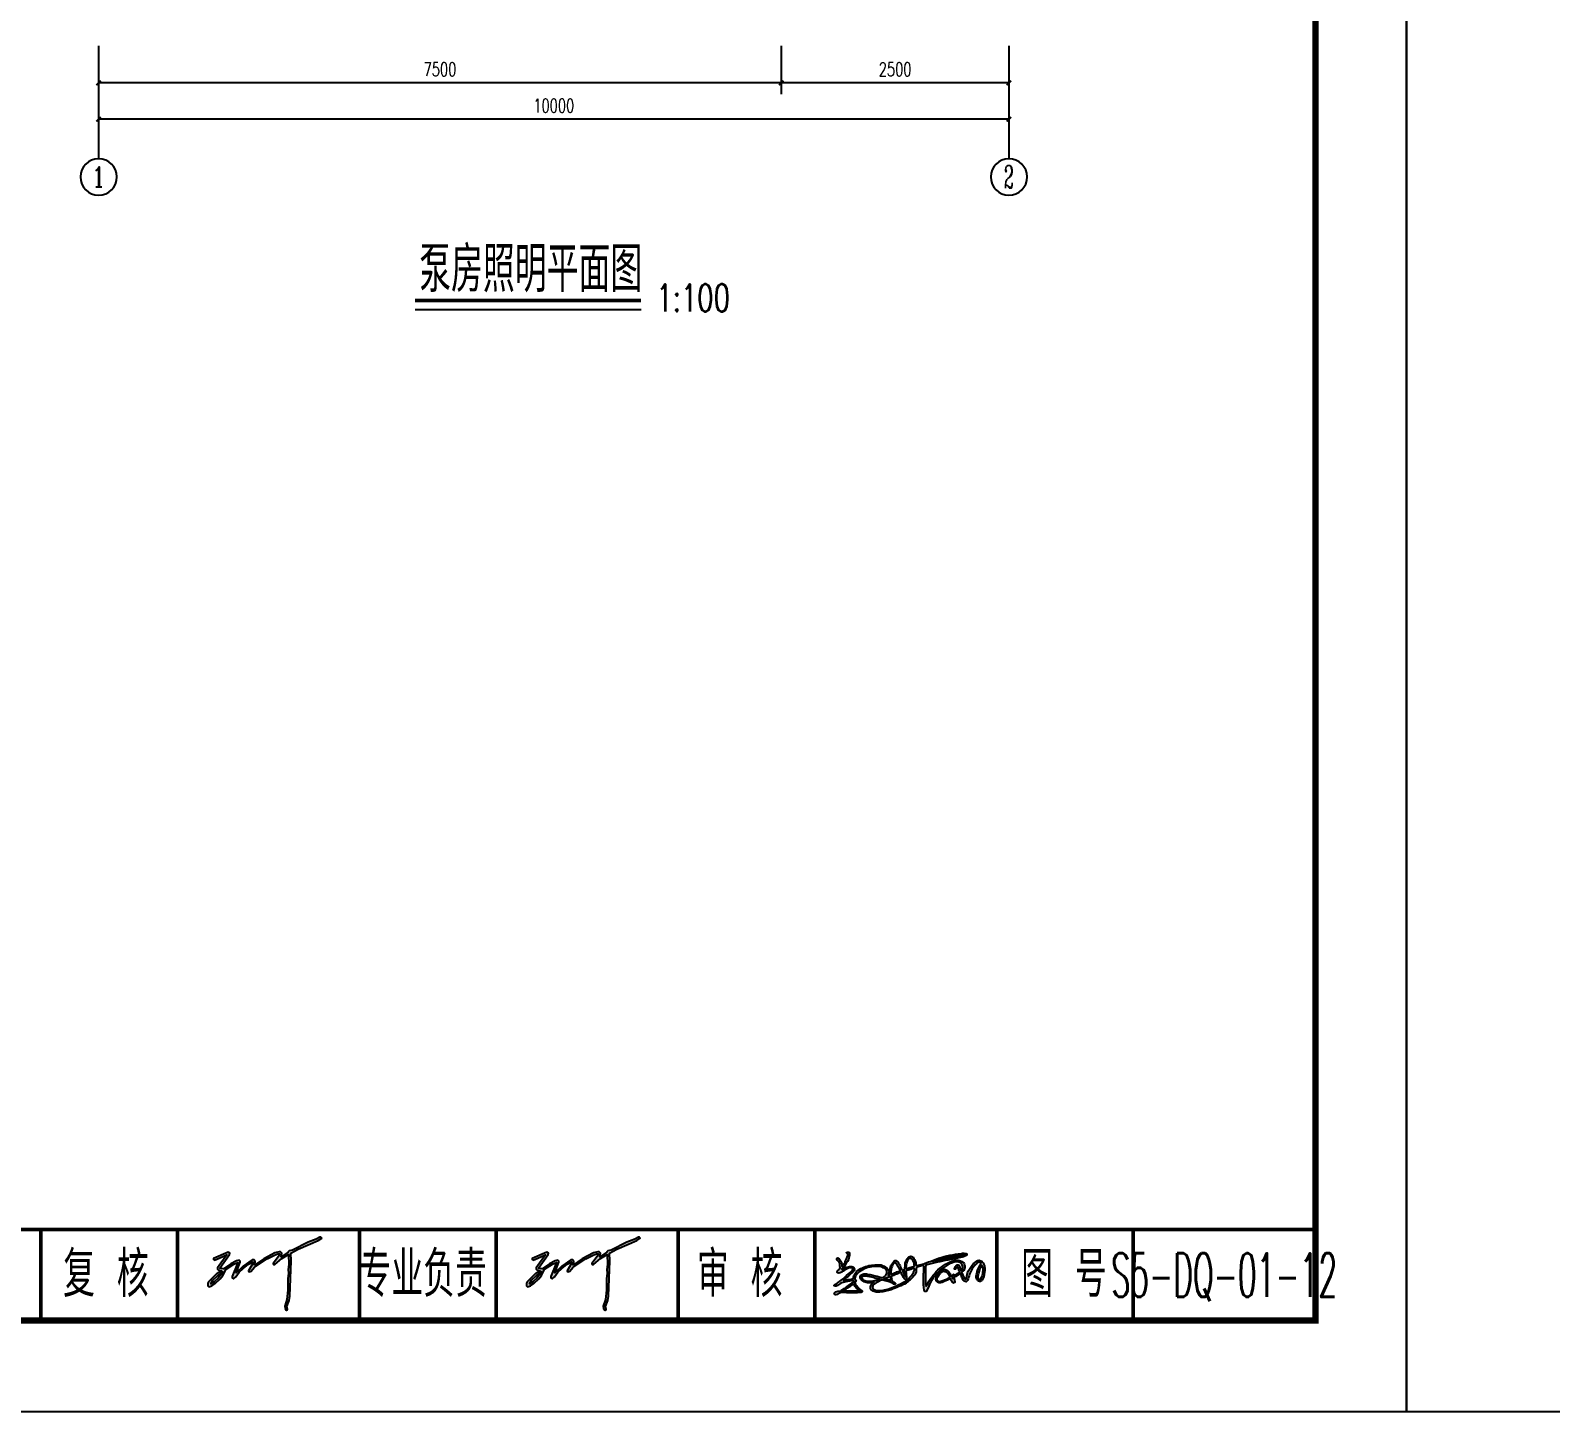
# Model space of a CAD drawing. Header units: millimetres. Extents: x 210068 to 672068, y -299976 to -107099.
# Drawn here: x 446953 to 463653, y -294192 to -279021 of the extents above; entities that cross this region are included whole.
import ezdxf
from ezdxf.enums import TextEntityAlignment as Align

# ---------------------------------------------------------------- set-up
doc = ezdxf.new("R2010")
doc.units = ezdxf.units.MM
doc.header["$LTSCALE"] = 1000
doc.header["$MEASUREMENT"] = 0
for name, color, linetype in [('1', 1, 'Continuous'), ('AXIS', 6, 'Continuous'), ('AXIS_TEXT', 7, 'Continuous'), ('图框', 7, 'Continuous'), ('文字', 7, 'Continuous')]:
    doc.layers.add(name, color=color, linetype=linetype)
doc.styles.add('_TCH_AXIS', font='COMPLEX', dxfattribs={"bigfont": 'GBCBIG'})
doc.styles.add('COMPLEX', font='COMPLEX')
doc.styles.add('DIM_FONT', font='SIMPLEX', dxfattribs={"width": 0.7, "bigfont": 'GBCBIG'})
doc.styles.get("Standard").update_dxf_attribs({"font": 'simplex1.shx', "width": 0.7, "bigfont": 'HZTXT.shx'})
doc.styles.add('四航院', font='simplex1.shx', dxfattribs={"width": 0.7, "height": 3.5, "bigfont": 'HZTXT.shx'})
doc.dimstyles.new('DIMN50', dxfattribs={"dimscale": 0.5, "dimtxt": 300, "dimasz": 100, "dimexe": 250, "dimexo": 300, "dimgap": 150, "dimtad": 1, "dimdec": 0, "dimzin": 0, "dimdsep": 46, "dimtxsty": 'DIM_FONT', "dimblk": 'ARCHTICK', "dimcen": 0.09, "dimclrt": 7, "dimazin": 2, "dimtfac": 1, "dimtdec": 0, "dimtix": 1, "dimtmove": 2, "dimatfit": 3, "dimldrblk": 'ARCHTICK', "dimfxl": 0, "dimtolj": 1, "dimtzin": 0, "dimarcsym": 0})

# ---------------------------------------------------------------- blocks, each defined once
blk = doc.blocks.new('series')
at = {"width": 0.75}
for tag, height, p in [('页码', 4, (-35, -19)), ('图名', 5, (-220, -282)), ('图号', 5, (-20, -282))]:
    blk.add_attdef(tag, text='', height=height, dxfattribs=at).set_placement(p, align=Align.MIDDLE_CENTER)
blk = doc.blocks.new('_AXISO')
blk.add_circle((0, 0), 0.5)
at = {"layer": 'AXIS_TEXT', "style": 'COMPLEX', "width": 1.041667}
blk.add_attdef('A', text='', height=0.56, dxfattribs=at).set_placement((-0.25, -0.28), (0.25, -0.28), align=Align.FIT)
blk = doc.blocks.new('_ArchTick')
at = {"color": 0, "linetype": 'ByBlock', "const_width": 0.4}
blk.add_lwpolyline([(-0.5, -0.5), (0.5, 0.5)], dxfattribs=at)
blk = doc.blocks.new('*D111')
at = {"layer": 'AXIS', "color": 0, "lineweight": -2}
for p, q in [((447702, -279341), (447702, -280122)), ((457702, -279341), (457702, -280122)), ((457702, -279997), (447702, -279997))]:
    blk.add_line(p, q, dxfattribs=at)
at = {"layer": 'Defpoints', "color": 0}
for p in [(447702, -279191), (457702, -279191), (447702, -279997)]:
    blk.add_point(p, dxfattribs=at)
at = {"layer": 'AXIS', "color": 0, "lineweight": -2, "xscale": 50, "yscale": 50, "zscale": 50, "rotation": 180}
blk.add_blockref('_ArchTick', (447702, -279997), dxfattribs=at)
at = {"layer": 'AXIS', "color": 0, "lineweight": -2, "xscale": 50, "yscale": 50, "zscale": 50}
blk.add_blockref('_ArchTick', (457702, -279997), dxfattribs=at)
at = {"layer": 'AXIS', "color": 7, "insert": (452702, -279847), "char_height": 150, "attachment_point": 5, "style": 'DIM_FONT'}
blk.add_mtext('\\A1;10000', dxfattribs=at)
blk = doc.blocks.new('*D112')
at = {"layer": 'AXIS', "color": 0, "lineweight": -2}
for p, q in [((455202, -279191), (455202, -279722)), ((457702, -279191), (457702, -279722)), ((457702, -279597), (455202, -279597))]:
    blk.add_line(p, q, dxfattribs=at)
at = {"layer": 'Defpoints', "color": 0}
for p in [(455202, -279041), (457702, -279041), (455202, -279597)]:
    blk.add_point(p, dxfattribs=at)
at = {"layer": 'AXIS', "color": 0, "lineweight": -2, "xscale": 50, "yscale": 50, "zscale": 50, "rotation": 180}
blk.add_blockref('_ArchTick', (455202, -279597), dxfattribs=at)
at = {"layer": 'AXIS', "color": 0, "lineweight": -2, "xscale": 50, "yscale": 50, "zscale": 50}
blk.add_blockref('_ArchTick', (457702, -279597), dxfattribs=at)
at = {"layer": 'AXIS', "color": 7, "insert": (456452, -279447), "char_height": 150, "attachment_point": 5, "style": 'DIM_FONT'}
blk.add_mtext('\\A1;2500', dxfattribs=at)
blk = doc.blocks.new('*D113')
at = {"layer": 'AXIS', "color": 0, "lineweight": -2}
for p, q in [((447702, -279191), (447702, -279722)), ((455202, -279191), (455202, -279722)), ((455202, -279597), (447702, -279597))]:
    blk.add_line(p, q, dxfattribs=at)
at = {"layer": 'Defpoints', "color": 0}
for p in [(447702, -279041), (455202, -279041), (447702, -279597)]:
    blk.add_point(p, dxfattribs=at)
at = {"layer": 'AXIS', "color": 0, "lineweight": -2, "xscale": 50, "yscale": 50, "zscale": 50, "rotation": 180}
blk.add_blockref('_ArchTick', (447702, -279597), dxfattribs=at)
at = {"layer": 'AXIS', "color": 0, "lineweight": -2, "xscale": 50, "yscale": 50, "zscale": 50}
blk.add_blockref('_ArchTick', (455202, -279597), dxfattribs=at)
at = {"layer": 'AXIS', "color": 7, "insert": (451452, -279447), "char_height": 150, "attachment_point": 5, "style": 'DIM_FONT'}
blk.add_mtext('\\A1;7500', dxfattribs=at)

msp = doc.modelspace()

# ---------------------------------------------------------------- hatches: boundary and pattern name
at = {"linetype": 'Continuous'}
h = msp.add_hatch(color=256, dxfattribs=at)
h.paths.add_polyline_path([(449055, -292658.5), (449062.2, -292654.9), (449055, -292676.5), (449015.4, -292726.9), (448972.2, -292766.5), (448936.2, -292788.1), (448957.8, -292748.5)], flags=17)
h.paths.add_polyline_path([(450145.8, -292280.5), (450142.2, -292276.9), (450131.4, -292276.9), (450091.8, -292298.5), (450005.4, -292330.9), (449832.6, -292417.3), (449796.6, -292424.5), (449785.8, -292435.3), (449785.8, -292442.5), (449706.6, -292492.9), (449713.8, -292453.3), (449699.4, -292438.9), (449685, -292435.3), (449638.2, -292449.7), (449515.8, -292514.5), (449418.6, -292579.3), (449411.4, -292579.3), (449422.2, -292550.5), (449418.6, -292532.5), (449411.4, -292525.3), (449389.8, -292525.3), (449289, -292593.7), (449213.4, -292669.3), (449256.6, -292550.5), (449256.6, -292539.7), (449245.8, -292528.9), (449217, -292536.1), (449155.8, -292568.5), (449073, -292622.5), (449033.4, -292615.3), (449141.4, -292467.7), (449145, -292453.3), (449127, -292442.5), (448965, -292510.9), (448965, -292521.7), (448975.8, -292528.9), (449112.6, -292471.3), (449008.2, -292611.7), (449008.2, -292626.1), (449015.4, -292633.3), (449047.8, -292640.5), (449001, -292676.5), (448911, -292766.5), (448903.8, -292780.9), (448903.8, -292809.7), (448914.6, -292820.5), (448947, -292809.7), (448983, -292784.5), (449037, -292734.1), (449065.8, -292698.1), (449101.8, -292626.1), (449188.2, -292572.1), (449231.4, -292554.1), (449170.2, -292708.9), (449170.2, -292723.3), (449184.6, -292734.1), (449209.8, -292712.5), (449245.8, -292662.1), (449289, -292618.9), (449350.2, -292572.1), (449397, -292546.9), (449386.2, -292582.9), (449350.2, -292644.1), (449357.4, -292658.5), (449379, -292647.7), (449411.4, -292608.1), (449555.4, -292514.5), (449634.6, -292474.9), (449670.6, -292460.5), (449688.6, -292460.5), (449688.6, -292474.9), (449620.2, -292564.9), (449623.8, -292575.7), (449638.2, -292575.7), (449713.8, -292510.9), (449789.4, -292467.7), (449793, -292575.7), (449785.8, -292629.7), (449789.4, -292672.9), (449782.2, -292734.1), (449782.2, -292856.5), (449771.4, -292960.9), (449746.2, -293032.9), (449749.8, -293058.1), (449764.2, -293076.1), (449771.4, -293076.1), (449778.6, -293065.3), (449771.4, -293036.5), (449796.6, -292971.7), (449803.8, -292924.9), (449818.2, -292536.1), (449814.6, -292453.3), (449893.8, -292406.5), (450113.4, -292312.9), (450153, -292287.7)])
h = msp.add_hatch(color=256, dxfattribs=at)
h.paths.add_polyline_path([(452555, -292658.5), (452562.2, -292654.9), (452555, -292676.5), (452515.4, -292726.9), (452472.2, -292766.5), (452436.2, -292788.1), (452457.8, -292748.5)], flags=17)
h.paths.add_polyline_path([(453645.8, -292280.5), (453642.2, -292276.9), (453631.4, -292276.9), (453591.8, -292298.5), (453505.4, -292330.9), (453332.6, -292417.3), (453296.6, -292424.5), (453285.8, -292435.3), (453285.8, -292442.5), (453206.6, -292492.9), (453213.8, -292453.3), (453199.4, -292438.9), (453185, -292435.3), (453138.2, -292449.7), (453015.8, -292514.5), (452918.6, -292579.3), (452911.4, -292579.3), (452922.2, -292550.5), (452918.6, -292532.5), (452911.4, -292525.3), (452889.8, -292525.3), (452789, -292593.7), (452713.4, -292669.3), (452756.6, -292550.5), (452756.6, -292539.7), (452745.8, -292528.9), (452717, -292536.1), (452655.8, -292568.5), (452573, -292622.5), (452533.4, -292615.3), (452641.4, -292467.7), (452645, -292453.3), (452627, -292442.5), (452465, -292510.9), (452465, -292521.7), (452475.8, -292528.9), (452612.6, -292471.3), (452508.2, -292611.7), (452508.2, -292626.1), (452515.4, -292633.3), (452547.8, -292640.5), (452501, -292676.5), (452411, -292766.5), (452403.8, -292780.9), (452403.8, -292809.7), (452414.6, -292820.5), (452447, -292809.7), (452483, -292784.5), (452537, -292734.1), (452565.8, -292698.1), (452601.8, -292626.1), (452688.2, -292572.1), (452731.4, -292554.1), (452670.2, -292708.9), (452670.2, -292723.3), (452684.6, -292734.1), (452709.8, -292712.5), (452745.8, -292662.1), (452789, -292618.9), (452850.2, -292572.1), (452897, -292546.9), (452886.2, -292582.9), (452850.2, -292644.1), (452857.4, -292658.5), (452879, -292647.7), (452911.4, -292608.1), (453055.4, -292514.5), (453134.6, -292474.9), (453170.6, -292460.5), (453188.6, -292460.5), (453188.6, -292474.9), (453120.2, -292564.9), (453123.8, -292575.7), (453138.2, -292575.7), (453213.8, -292510.9), (453289.4, -292467.7), (453293, -292575.7), (453285.8, -292629.7), (453289.4, -292672.9), (453282.2, -292734.1), (453282.2, -292856.5), (453271.4, -292960.9), (453246.2, -293032.9), (453249.8, -293058.1), (453264.2, -293076.1), (453271.4, -293076.1), (453278.6, -293065.3), (453271.4, -293036.5), (453296.6, -292971.7), (453303.8, -292924.9), (453318.2, -292536.1), (453314.6, -292453.3), (453393.8, -292406.5), (453613.4, -292312.9), (453653, -292287.7)])
h = msp.add_hatch(color=256)
h.paths.add_polyline_path([(455931.4, -292457.8, 0.4327362), (455923.3, -292451, -0.414825), (455917.2, -292446.2, -0.2174435), (455939.8, -292439.1, -0.3028238), (455952.6, -292458.1, -0.0646195), (455938.8, -292524.4, 0.0020696), (455892.8, -292601.3, -0.0118612), (455863.8, -292627.4, 0.7994399), (455876.4, -292630.3, -0.0277972), (455939.3, -292600.3, -0.1025058), (455987.2, -292601.1, -0.2791053), (455997.7, -292611.2, -0.3766822), (455994.9, -292652.2, -0.0137946), (455903.5, -292734.3, 0.0411371), (455884.8, -292749.4, 0.3266972), (455899.9, -292750.9, -0.0497927), (455968.5, -292737.2, 0.1381295), (455991.1, -292730, 0.0043732), (455996.8, -292698.1, -0.0037903), (456028, -292654.7, -0.0731098), (456091.9, -292612.5, -0.0392957), (456163.9, -292588.1, -0.0576859), (456298.5, -292581.6, -0.0451618), (456362.2, -292613.1, -0.096541), (456385.9, -292654.3, -0.063701), (456373.9, -292690.6, 0.7152111), (456379.2, -292693.8, 0.0348217), (456393.7, -292686, -0.0050491), (456393.3, -292645.9, -0.0699507), (456406, -292587.4, -0.0946028), (456451.8, -292533, -0.4266704), (456466, -292534.8, -0.1664051), (456490.4, -292562.8, -0.0455592), (456518.9, -292619.7, 0.3457404), (456534.6, -292637.1, 0.3271849), (456558.7, -292626.4, -0.006336), (456564.2, -292559.7, -0.0704587), (456593.8, -292498.8, -0.2771538), (456634.7, -292487.8, -0.2582571), (456659.4, -292511.6, -0.0598532), (456680.3, -292559.4, 0.0331616), (456683.2, -292588.3), (456723, -292578.4, 0.0061849), (456781.2, -292563.1, -0.0154702), (456928.5, -292508.3, -0.0237323), (457052.8, -292474.5, -0.0275198), (457179.7, -292455.1, -0.0939047), (457233.7, -292455.7, -0.6394761), (457234.5, -292479.2, -0.0844158), (457170.3, -292499.9, -0.0132345), (457031.7, -292527.4, 0.00764), (456800.5, -292579.1, 0.4170973), (456787.5, -292596.9, -0.0068591), (456784.8, -292760.8, 0.052186), (456786.3, -292805.7, 0.9171388), (456798.3, -292807.1, -0.0654685), (456854.8, -292716.8, -0.040623), (456923, -292633, -0.0295505), (457006.8, -292573.5, -0.0510813), (457097.4, -292531.9, -0.0592818), (457159.4, -292530.6, -0.0981614), (457205.2, -292557.1, -0.1186853), (457217.9, -292608.9, -0.1726922), (457198, -292649.3, 0.0946632), (457182.9, -292658.9, 0.0521788), (457212.9, -292728.2, 0.3405225), (457226.7, -292738, 0.25885), (457235.6, -292723.5, -0.0721136), (457254.2, -292649, -0.0415148), (457313.7, -292564.7, -0.0470668), (457350.5, -292537.2, -0.1827595), (457383.1, -292530.6, -0.2343197), (457420, -292559.1, -0.0735697), (457433.5, -292592, -0.0388471), (457436.8, -292617.1, -0.074643), (457426.2, -292710.6, -0.0217995), (457413.7, -292741.5, -0.1539104), (457388.4, -292761.2, -0.223788), (457370, -292758.2, -0.1622081), (457346, -292726.9, -0.1397454), (457348, -292673.4, -0.0385409), (457379.4, -292593, 0.0143412), (457391.9, -292569.1, 0.309375), (457388.1, -292556.4, 0.2722505), (457371.7, -292551.2, 0.128075), (457345.2, -292568.2, 0.0555112), (457309.1, -292608.8, 0.0577165), (457275.9, -292667, 0.0259253), (457254.8, -292734.6, -0.168675), (457233.3, -292764.8, -0.1362568), (457210.1, -292758.4, -0.1167027), (457180.9, -292708.3, -0.032028), (457171.6, -292681.3, 0.5041088), (457163.2, -292680.4, -0.0231096), (457131.8, -292698.9, -0.0152378), (457105.7, -292713.2, 0.3334555), (457101.3, -292726.4, 0.044295), (457106.7, -292764.8, -0.2384524), (457102.4, -292779.3, -0.2012734), (457089.6, -292778.5, -0.0718023), (457077.2, -292767.4, -0.1000271), (457065.3, -292742.2, 0.2425395), (457060.1, -292734.9, 0.2253254), (457048.4, -292738.3, -0.0305318), (456970.2, -292772.2, -0.0623434), (456931.6, -292778.2, -0.0254803), (456916, -292770.3, -0.1584213), (456900.9, -292742.2, -0.0347172), (456900.3, -292735.2, -0.0931023), (456912, -292698.9, -0.0511314), (456946.2, -292652.1, -0.0518468), (456978.2, -292630, -0.0699281), (457005.5, -292629.7, -0.0862153), (457032.2, -292647, 0.0042666), (457050, -292667.7, -0.0082458), (457072.9, -292707.1, 0.4672977), (457085.5, -292706.7, 0.2152786), (457089, -292688.9, -0.1146676), (457091.9, -292682.5, -0.2545008), (457097.8, -292688.2, 0.157949), (457102.8, -292695.2, 0.0496999), (457132.9, -292676.5, 0.0431146), (457161.5, -292655.9, 0.1935942), (457153.7, -292641.3, -0.0042784), (457140, -292607.1, 0.3613943), (457129.5, -292609.2, 0.0482181), (457114.6, -292628.1, -0.1901289), (457105.6, -292626, -0.2330104), (457108.1, -292611.7, -0.1097301), (457128, -292584.1, -0.4251917), (457152.1, -292584, -0.0321403), (457165.6, -292616.4, 0.0623462), (457176.2, -292638.1, 0.1551652), (457187.1, -292633.2, 0.1479596), (457194.6, -292601, 0.1345155), (457177.9, -292563.1, 0.1393905), (457122.6, -292546.3, 0.0360024), (457040.6, -292573.9, 0.0208982), (456954.5, -292630.7, 0.0282837), (456870.6, -292724.2), (456839, -292770.5), (456810.5, -292841.6), (456794.1, -292871.1), (456778.9, -292871.1), (456769.7, -292859.6), (456765.8, -292829.7, -0.0460679), (456764.8, -292694.1, -0.0082422), (456767.5, -292627.4, 0.0338811), (456768, -292597.7, 0.5113301), (456756.3, -292587.2, -0.0582598), (456703.8, -292602.4, 0.1369115), (456687.5, -292611.3, 0.1861389), (456682.5, -292640.9, -0.2193356), (456658.3, -292701.5, -0.0562723), (456574.2, -292780.5, -0.0279825), (456409, -292852.7, -0.0286218), (456285.9, -292880.7, -0.0620296), (456231.2, -292877.7, -0.1104476), (456190.2, -292855.8, -0.1967704), (456182.3, -292818.8, -0.1131678), (456200.7, -292784.9, -0.0371835), (456218.7, -292773.2, 0.6466787), (456214.9, -292770.7, -0.1576124), (456187.9, -292778.2, -0.0170253), (456133.2, -292775.5, -0.1193186), (456089.8, -292753.6, -0.1690436), (456067.5, -292720.3, -0.2332322), (456074.7, -292695.2, -0.1410183), (456107.2, -292679.7, -0.0508835), (456148.4, -292681.8, -0.0195394), (456209, -292693.7, -0.0304809), (456299, -292719.2, 0.1215215), (456315.8, -292719, 0.0485331), (456345.8, -292698.4, 0.147562), (456361.2, -292671.6, 0.1370582), (456358.9, -292639.5, 0.0665455), (456332.6, -292615.7, 0.0377993), (456284.9, -292599.9, 0.0299176), (456214, -292600, 0.0427972), (456133.1, -292615.4, 0.0420571), (456057.7, -292658.3, 0.0981624), (456018.3, -292702.5, 0.0841314), (456009, -292733.8, -0.1519375), (456024.3, -292757.6, -0.3106588), (456014, -292767.9, 0.3875144), (456011.5, -292784.3, 0.0608374), (456042.1, -292824.8, -0.0011282), (456058.2, -292840.2, 0.0072521), (456086.9, -292862.6, -0.3491084), (456090.2, -292875.6, 1.2567844), (456087.3, -292878.6, -0.2568734), (456070.7, -292883.6, -0.0124278), (455999.7, -292889, -0.0245348), (455891.4, -292885.3, 0.0325614), (455850.9, -292885.9, -0.0617886), (455801.8, -292908.4, -0.5628851), (455784.1, -292892.9, -0.2086462), (455797.7, -292878.2, -0.1119134), (455851.5, -292867.9, 0.0189876), (455870.2, -292856.2, -0.0015636), (455965.4, -292788.4, 0.0431656), (455997.3, -292764.9, 0.2774168), (455987.7, -292752.2, 0.0215885), (455911.9, -292768, 0.0625001), (455853, -292784.8, 0.0430708), (455806.1, -292815, -0.1160671), (455783.6, -292810.2, -0.4490408), (455788.4, -292796.8, -0.0009373), (455818.6, -292779.1, 0.0358329), (455899.3, -292715.4, 0.0144033), (455977.1, -292644.3, -0.0026158), (455988.9, -292628.2, 0.2401308), (455982.9, -292613.2, 0.1301719), (455938.3, -292617.7, 0.0410354), (455883.1, -292648.8, 0.0090065), (455848.7, -292669.5, -0.1516466), (455820.8, -292666.8, -0.1315232), (455813.9, -292655.4, -0.1772201), (455833.1, -292634.8, -0.0119865), (455846, -292620.7, 0.1895782), (455845.1, -292595.2, 0.0195597), (455841.8, -292557.4, 0.0812343), (455822.2, -292534, -0.0497585), (455812.9, -292520.6, -0.2540424), (455814.6, -292508.2, -0.30104), (455830.3, -292506, -0.2307617), (455832.5, -292508.3, -0.0165178), (455847.1, -292527.2, -0.0043282), (455863.2, -292549.6, -0.0040155), (455866.7, -292594.1, 0.3889693), (455879, -292588.7, -0.0727992), (455901.5, -292553.3, -0.0107612), (455915.6, -292521.5, 0.0023371), (455929.1, -292484.8, 0.0646151)])
h.paths.add_polyline_path([(456486.7, -292600.2, 0.0065219), (456505.4, -292631.7, -0.2716971), (456508, -292644.4, -0.240232), (456498.3, -292650.5, 0.046381), (456472.1, -292657.1, 0.0200979), (456417.9, -292679.5, -0.4281212), (456407.5, -292678.2, -0.2210185), (456404.5, -292667.3, -0.046018), (456412, -292612.4, 0.0496636), (456423.5, -292584, -0.130486), (456447.2, -292556.9), (456454, -292554.5, -0.3156224), (456464.4, -292563.8, -0.0200788)], flags=16)
h.paths.add_polyline_path([(456518, -292663.9, 0.0405167), (456520.4, -292676, -0.0162823), (456540.6, -292712.7, 0.0839158), (456563.5, -292740.9, 0.4083665), (456576.3, -292739.6, 0.0091667), (456575.6, -292709.7, 0.0198115), (456571.4, -292654.9, -0.183743), (456577.6, -292642.5, -0.0325545), (456595.7, -292638.2, 0.0125035), (456652.1, -292620.7, -0.1784633), (456662.3, -292618.1, -0.0798844), (456663.5, -292640.1, -0.0426192), (456640.3, -292685, -0.0147428), (456585.3, -292748.4, 0.0005419), (456486.3, -292801.3, -0.01808), (456370.6, -292847.5, -0.0364788), (456303.2, -292860.8, -0.056104), (456243.7, -292860, -0.1075588), (456214.2, -292845.6, -0.1739776), (456203.8, -292822.4, -0.2239365), (456214.2, -292799.1, -0.0605148), (456252.1, -292772.1, -0.0176263), (456304, -292746.9, -0.1133686), (456314.3, -292746.9, 0.0030335), (456351, -292757.3, -0.0104927), (456397.4, -292771.4, -0.0302672), (456415.1, -292778.9, -0.0453155), (456425.9, -292784.9, -0.1046585), (456429, -292786.7, 0.1444517), (456444, -292793.3, 0.4530348), (456455.2, -292789.6, 0.3138115), (456456.2, -292783.2, 0.0522387), (456439.3, -292771.8, 0.0569054), (456421.8, -292761.9, -0.2850284), (456418.2, -292754.6, 0.0893207), (456413.7, -292729.1, -0.1474286), (456409.6, -292708.8, -0.2223063), (456421.9, -292699.9, 0.0107226), (456469.8, -292681, 0.0287759), (456509.3, -292662.9, -0.4496064)], flags=16)
h.paths.add_polyline_path([(456579.8, -292562.5, -0.0474508), (456595.6, -292521.2, -0.3272478), (456619.2, -292507.7, -0.2577654), (456644.6, -292530.6, 0.0319868), (456653.7, -292551.8, -0.0621655), (456659.7, -292592.4, -0.4762855), (456652.7, -292600.5, -0.021082), (456601.1, -292616.8, -0.0341056), (456579.4, -292622, -0.2405952), (456575.1, -292616.6, -0.0718276)], flags=16)
h.paths.add_polyline_path([(456536.7, -292652.6, -0.3115096), (456538.7, -292652.1, 0.0911218), (456547, -292652.2, -0.0446169), (456559, -292650.6, -0.2547374), (456561.5, -292656.6, 0.043825), (456561.7, -292680.1, 0.0541408), (456565.8, -292703.5, -0.5119127), (456564.1, -292707.3, -0.250815), (456557.4, -292703.5, -0.0680889), (456554.3, -292697.3, 0.0275946), (456545.7, -292671.4), (456536.5, -292655.2, -0.4388178)], flags=16)
h.paths.add_polyline_path([(456394.3, -292708.9, -0.0707934), (456400.2, -292725.9, -0.03684), (456403.1, -292750, -0.5117016), (456398.3, -292751.7, 0.0080913), (456375, -292743.5, -0.0360686), (456354.4, -292735.1, 0.0687236), (456337.8, -292732.8, -1.0248645), (456337.9, -292729.4, 0.0863238), (456346.7, -292727.5, 0.0287724), (456378.4, -292710.1, -0.2793862)], flags=16)
h.paths.add_polyline_path([(456280.9, -292738.4, 0.1271146), (456273.7, -292741.3, -0.0846139), (456251.5, -292750.9, -0.0075428), (456208, -292759.8, -0.0803604), (456150.1, -292762.5, -0.1455319), (456109.7, -292750.3, -0.072881), (456089.7, -292731, -0.3566055), (456089.8, -292709.7, -0.2035049), (456106.8, -292702, -0.0855498), (456129.3, -292700.9, -0.0046076), (456173.1, -292707.5, 0.0120104), (456248.9, -292725.6, 0.0170637), (456278.8, -292732.4, -0.6496536)], flags=16)
h.paths.add_polyline_path([(456869.9, -292537.5, -0.0443046), (456883.1, -292531.8, -0.0042637), (457049.6, -292485.2, -0.0083353), (457146.7, -292469.6, 0.0005722), (457205.2, -292464.1, -0.0615942), (457215.8, -292468, -0.6713136), (457213.5, -292471.2, -0.0126638), (457151.6, -292485.2, -0.0183642), (457087.5, -292497.9, -0.0134821), (456975.5, -292520.5, 0.015232), (456904.2, -292535, 0.079126), (456876.8, -292540.7, -0.0900793), (456872.3, -292542.8, -1.1085934)], flags=16)
h.paths.add_polyline_path([(456920.8, -292712.1, -0.0724163), (456936.4, -292690.3, -0.0758288), (456963.6, -292659.8, -0.1260936), (456989.5, -292650.2, -0.1837588), (457020.2, -292663.7, -0.0604555), (457041.7, -292695.2, -0.0556187), (457052.1, -292720.5), (457014.7, -292740.9), (456953, -292764.1, -0.0936187), (456939.1, -292766.5, -0.1037716), (456920.1, -292759.6, -0.1768534), (456912.8, -292743.7, -0.2049788)], flags=16)
h.paths.add_polyline_path([(456070.2, -292862.9, -0.5717642), (456067.7, -292866.5, 0.0055015), (456029.6, -292867, 0.0030436), (455970.4, -292869.3, -0.0058344), (455915, -292869.1, -0.0217204), (455890.4, -292868, -0.0474839), (455878.9, -292867.4, -0.9236702), (455877.7, -292863.6, 0.1291052), (455885, -292862.1, 0.0216292), (455891.5, -292858.4, 0.0282954), (455897.2, -292855.2, -0.0034908), (455963.9, -292811.2, -0.1003003), (455990, -292792.8, -0.1688866), (455999, -292792.8, -0.0769142), (456003.1, -292804.3, 0.0384114), (456015.7, -292822.9, -0.0277339), (456034.5, -292842.2, 0.0181475), (456057.6, -292857.8, 0.0503106)], flags=16)
h.paths.add_polyline_path([(457079.2, -292722.2, -0.3394371), (457085.1, -292717.8), (457086.4, -292717.8, -0.0911281), (457090.7, -292718.3, -0.1197509), (457091.5, -292719.3, -0.2175607), (457092.5, -292723.1, -0.1720675), (457090.2, -292728.1, -0.3453662), (457086.1, -292729.5, -0.180886), (457081, -292726.4, -0.2867065)], flags=16)
h.paths.add_polyline_path([(457372.9, -292672, 0.0269927), (457378.1, -292649.8, -0.0167424), (457388.1, -292620.8, 0.0736244), (457394.2, -292601.3, -0.1008778), (457398.2, -292588.7, -0.5931232), (457404.5, -292588.8, -0.1527362), (457415.9, -292629.7, -0.0390382), (457407, -292695.6, -0.0762334), (457389.6, -292737.1, -0.5122047), (457371.1, -292737.4, -0.0923839), (457364.8, -292720, -0.0797837), (457364.7, -292703.5, -0.0636056)], flags=16)

# ---------------------------------------------------------------- linework, layer by layer
msp.add_line((451178.9, -282086.8), (453661.4, -282086.8))
for points in [[(462068.5, -294191.9), (462068.5, -264491.9), (420068.5, -264491.9), (420068.5, -294191.9)], [(504068.5, -294191.9), (504068.5, -264491.9), (462068.5, -264491.9), (462068.5, -294191.9)]]:
    msp.add_lwpolyline(points, close=True)
for points, const_width in [([(461068.5, -265491.9), (423068.5, -265491.9), (423068.5, -293191.9), (461068.5, -293191.9), (461068.5, -265491.9)], 70), ([(451178.9, -281986.8), (453661.4, -281986.8)], 40), ([(423068.5, -292191.9), (461068.5, -292191.9)], 40), ([(450568.5, -293191.9), (450568.5, -292191.9)], 40), ([(452068.5, -293191.9), (452068.5, -292191.9)], 40), ([(454068.5, -293191.9), (454068.5, -292191.9)], 40), ([(455568.5, -293191.9), (455568.5, -292191.9)], 40), ([(457568.5, -293191.9), (457568.5, -292191.9)], 40), ([(459068.5, -293191.9), (459068.5, -292191.9)], 40)]:
    msp.add_lwpolyline(points, dxfattribs=dict(const_width=const_width))
for points in [[(450145.8, -292280.5), (450142.2, -292276.9), (450131.4, -292276.9), (450091.8, -292298.5), (450005.4, -292330.9), (449832.6, -292417.3), (449796.6, -292424.5), (449785.8, -292435.3), (449785.8, -292442.5), (449706.6, -292492.9), (449713.8, -292453.3), (449699.4, -292438.9), (449685, -292435.3), (449638.2, -292449.7), (449515.8, -292514.5), (449418.6, -292579.3), (449411.4, -292579.3), (449422.2, -292550.5), (449418.6, -292532.5), (449411.4, -292525.3), (449389.8, -292525.3), (449289, -292593.7), (449213.4, -292669.3), (449256.6, -292550.5), (449256.6, -292539.7), (449245.8, -292528.9), (449217, -292536.1), (449155.8, -292568.5), (449073, -292622.5), (449033.4, -292615.3), (449141.4, -292467.7), (449145, -292453.3), (449127, -292442.5), (448965, -292510.9), (448965, -292521.7), (448975.8, -292528.9), (449112.6, -292471.3), (449008.2, -292611.7), (449008.2, -292626.1), (449015.4, -292633.3), (449047.8, -292640.5), (449001, -292676.5), (448911, -292766.5), (448903.8, -292780.9), (448903.8, -292809.7), (448914.6, -292820.5), (448947, -292809.7), (448983, -292784.5), (449037, -292734.1), (449065.8, -292698.1), (449101.8, -292626.1), (449188.2, -292572.1), (449231.4, -292554.1), (449170.2, -292708.9), (449170.2, -292723.3), (449184.6, -292734.1), (449209.8, -292712.5), (449245.8, -292662.1), (449289, -292618.9), (449350.2, -292572.1), (449397, -292546.9), (449386.2, -292582.9), (449350.2, -292644.1), (449357.4, -292658.5), (449379, -292647.7), (449411.4, -292608.1), (449555.4, -292514.5), (449634.6, -292474.9), (449670.6, -292460.5), (449688.6, -292460.5), (449688.6, -292474.9), (449620.2, -292564.9), (449623.8, -292575.7), (449638.2, -292575.7), (449713.8, -292510.9), (449789.4, -292467.7), (449793, -292575.7), (449785.8, -292629.7), (449789.4, -292672.9), (449782.2, -292734.1), (449782.2, -292856.5), (449771.4, -292960.9), (449746.2, -293032.9), (449749.8, -293058.1), (449764.2, -293076.1), (449771.4, -293076.1), (449778.6, -293065.3), (449771.4, -293036.5), (449796.6, -292971.7), (449803.8, -292924.9), (449818.2, -292536.1), (449814.6, -292453.3), (449893.8, -292406.5), (450113.4, -292312.9), (450153, -292287.7), (450145.8, -292280.5)], [(453645.8, -292280.5), (453642.2, -292276.9), (453631.4, -292276.9), (453591.8, -292298.5), (453505.4, -292330.9), (453332.6, -292417.3), (453296.6, -292424.5), (453285.8, -292435.3), (453285.8, -292442.5), (453206.6, -292492.9), (453213.8, -292453.3), (453199.4, -292438.9), (453185, -292435.3), (453138.2, -292449.7), (453015.8, -292514.5), (452918.6, -292579.3), (452911.4, -292579.3), (452922.2, -292550.5), (452918.6, -292532.5), (452911.4, -292525.3), (452889.8, -292525.3), (452789, -292593.7), (452713.4, -292669.3), (452756.6, -292550.5), (452756.6, -292539.7), (452745.8, -292528.9), (452717, -292536.1), (452655.8, -292568.5), (452573, -292622.5), (452533.4, -292615.3), (452641.4, -292467.7), (452645, -292453.3), (452627, -292442.5), (452465, -292510.9), (452465, -292521.7), (452475.8, -292528.9), (452612.6, -292471.3), (452508.2, -292611.7), (452508.2, -292626.1), (452515.4, -292633.3), (452547.8, -292640.5), (452501, -292676.5), (452411, -292766.5), (452403.8, -292780.9), (452403.8, -292809.7), (452414.6, -292820.5), (452447, -292809.7), (452483, -292784.5), (452537, -292734.1), (452565.8, -292698.1), (452601.8, -292626.1), (452688.2, -292572.1), (452731.4, -292554.1), (452670.2, -292708.9), (452670.2, -292723.3), (452684.6, -292734.1), (452709.8, -292712.5), (452745.8, -292662.1), (452789, -292618.9), (452850.2, -292572.1), (452897, -292546.9), (452886.2, -292582.9), (452850.2, -292644.1), (452857.4, -292658.5), (452879, -292647.7), (452911.4, -292608.1), (453055.4, -292514.5), (453134.6, -292474.9), (453170.6, -292460.5), (453188.6, -292460.5), (453188.6, -292474.9), (453120.2, -292564.9), (453123.8, -292575.7), (453138.2, -292575.7), (453213.8, -292510.9), (453289.4, -292467.7), (453293, -292575.7), (453285.8, -292629.7), (453289.4, -292672.9), (453282.2, -292734.1), (453282.2, -292856.5), (453271.4, -292960.9), (453246.2, -293032.9), (453249.8, -293058.1), (453264.2, -293076.1), (453271.4, -293076.1), (453278.6, -293065.3), (453271.4, -293036.5), (453296.6, -292971.7), (453303.8, -292924.9), (453318.2, -292536.1), (453314.6, -292453.3), (453393.8, -292406.5), (453613.4, -292312.9), (453653, -292287.7), (453645.8, -292280.5)], [(449055, -292658.5), (449062.2, -292654.9), (449055, -292676.5), (449015.4, -292726.9), (448972.2, -292766.5), (448936.2, -292788.1), (448957.8, -292748.5), (449055, -292658.5)], [(452555, -292658.5), (452562.2, -292654.9), (452555, -292676.5), (452515.4, -292726.9), (452472.2, -292766.5), (452436.2, -292788.1), (452457.8, -292748.5), (452555, -292658.5)]]:
    msp.add_lwpolyline(points, dxfattribs=at)
for points in [[(456870.6, -292724.2), (456839, -292770.5), (456810.5, -292841.6), (456794.1, -292871.1), (456778.9, -292871.1), (456769.7, -292859.6), (456765.8, -292829.7, -0.0460679), (456764.8, -292694.1, -0.0082422), (456767.5, -292627.4, 0.0338811), (456768, -292597.7, 0.5113301), (456756.3, -292587.2, -0.0582598), (456703.8, -292602.4, 0.1369115), (456687.5, -292611.3, 0.1861389), (456682.5, -292640.9, -0.2193356), (456658.3, -292701.5, -0.0562723), (456574.2, -292780.5, -0.0279825), (456409, -292852.7, -0.0286218), (456285.9, -292880.7, -0.0620296), (456231.2, -292877.7, -0.1104476), (456190.2, -292855.8, -0.1967704), (456182.3, -292818.8, -0.1131678), (456200.7, -292784.9, -0.0371835), (456218.7, -292773.2, 0.6644047), (456214.8, -292770.7, -0.1569135), (456187.9, -292778.2, -0.0170253), (456133.2, -292775.5, -0.1193186), (456089.8, -292753.6, -0.1690436), (456067.5, -292720.3, -0.2332322), (456074.7, -292695.2, -0.1410183), (456107.2, -292679.7, -0.0508835), (456148.4, -292681.8, -0.0195394), (456209, -292693.7, -0.0304809), (456299, -292719.2, 0.1215215), (456315.8, -292719, 0.0485331), (456345.8, -292698.4, 0.147562), (456361.2, -292671.6, 0.1370582), (456358.9, -292639.5, 0.0665455), (456332.6, -292615.7, 0.0377993), (456284.9, -292599.9, 0.0299176), (456214, -292600, 0.0427972), (456133.1, -292615.4, 0.0420571), (456057.7, -292658.3, 0.0981624), (456018.3, -292702.5, 0.0841314), (456009, -292733.8, -0.1519375), (456024.3, -292757.6, -0.3106588), (456014, -292767.9, 0.3875144), (456011.5, -292784.3, 0.0608374), (456042.1, -292824.8, -0.0011282), (456058.2, -292840.2, 0.0072521), (456086.9, -292862.6, -0.3491084), (456090.2, -292875.6, 1.2567844), (456087.3, -292878.6, -0.2568734), (456070.7, -292883.6, -0.0124278), (455999.7, -292889, -0.0245348), (455891.4, -292885.3, 0.0325614), (455850.9, -292885.9, -0.0617886), (455801.8, -292908.4, -0.5628851), (455784.1, -292892.9, -0.2086462), (455797.7, -292878.2, -0.1119134), (455851.5, -292867.9, 0.0189876), (455870.2, -292856.2, -0.0015636), (455965.4, -292788.4, 0.0431656), (455997.3, -292764.9, 0.2774168), (455987.7, -292752.2, 0.0215885), (455911.9, -292768, 0.0625001), (455853, -292784.8, 0.0430708), (455806.1, -292815, -0.1160671), (455783.6, -292810.2, -0.4490408), (455788.4, -292796.8, -0.0009373), (455818.6, -292779.1, 0.0358329), (455899.3, -292715.4, 0.0144033), (455977.1, -292644.3, -0.0026158), (455988.9, -292628.2, 0.2401308), (455982.9, -292613.2, 0.1301719), (455938.3, -292617.7, 0.0410354), (455883.1, -292648.8, 0.0090065), (455848.7, -292669.5, -0.1516466), (455820.8, -292666.8, -0.1315232), (455813.9, -292655.4, -0.1772201), (455833.1, -292634.8, -0.0119865), (455846, -292620.7, 0.1895782), (455845.1, -292595.2, 0.0195597), (455841.8, -292557.4, 0.0812343), (455822.2, -292534, -0.0497585), (455812.9, -292520.6, -0.2540424), (455814.6, -292508.2, -0.30104), (455830.3, -292506, -0.2307617), (455832.5, -292508.3, -0.0165178), (455847.1, -292527.2, -0.0043282), (455863.2, -292549.6, -0.0040155), (455866.7, -292594.1, 0.3889693), (455879, -292588.7, -0.0727992), (455901.5, -292553.3, -0.0107612), (455915.6, -292521.5, 0.0023371), (455929.1, -292484.8, 0.0646151), (455931.4, -292457.8, 0.4327362), (455923.3, -292451, -0.414825), (455917.2, -292446.2, -0.2174435), (455939.8, -292439.1, -0.3028238), (455952.6, -292458.1, -0.0646195), (455938.8, -292524.4, 0.0020696), (455892.8, -292601.3, -0.0118612), (455863.8, -292627.4, 0.7994399), (455876.4, -292630.3, -0.0277972), (455939.3, -292600.3, -0.1025058), (455987.2, -292601.1, -0.2791053), (455997.7, -292611.2, -0.3766822), (455994.9, -292652.2, -0.0137946), (455903.5, -292734.3, 0.0411371), (455884.8, -292749.4, 0.3266972), (455899.9, -292750.9, -0.0497927), (455968.5, -292737.2, 0.1381295), (455991.1, -292730, 0.0043732), (455996.8, -292698.1, -0.0037903), (456028, -292654.7, -0.0731098), (456091.9, -292612.5, -0.0392957), (456163.9, -292588.1, -0.0576859), (456298.5, -292581.6, -0.0451618), (456362.2, -292613.1, -0.096541), (456385.9, -292654.3, -0.063701), (456373.9, -292690.6, 0.7152111), (456379.2, -292693.8, 0.0348217), (456393.7, -292686, -0.0050491), (456393.3, -292645.9, -0.0699507), (456406, -292587.4, -0.0946028), (456451.8, -292533, -0.4266704), (456466, -292534.8, -0.1664051), (456490.4, -292562.8, -0.0455592), (456518.9, -292619.7, 0.3457404), (456534.6, -292637.1, 0.3271849), (456558.7, -292626.4, -0.006336), (456564.2, -292559.7, -0.0704587), (456593.8, -292498.8, -0.2771538), (456634.7, -292487.8, -0.2582571), (456659.4, -292511.6, -0.0598532), (456680.3, -292559.4, 0.0331616), (456683.2, -292588.3, 0.0000002), (456723, -292578.4, 0.0061849), (456781.2, -292563.1, -0.0154702), (456928.5, -292508.3, -0.0237323), (457052.8, -292474.5, -0.0275198), (457179.7, -292455.1, -0.0939047), (457233.7, -292455.7, -0.6304944), (457234.8, -292479, -0.0848295), (457170.3, -292499.9, -0.0132345), (457031.7, -292527.4, 0.00764), (456800.5, -292579.1, 0.4170973), (456787.5, -292596.9, -0.0068591), (456784.8, -292760.8, 0.052186), (456786.3, -292805.7, 0.9171388), (456798.3, -292807.1, -0.0654685), (456854.8, -292716.8, -0.040623), (456923, -292633, -0.0295505), (457006.8, -292573.5, -0.0510813), (457097.4, -292531.9, -0.0592818), (457159.4, -292530.6, -0.0981614), (457205.2, -292557.1, -0.1186853), (457217.9, -292608.9, -0.1726922), (457198, -292649.3, 0.0946632), (457182.9, -292658.9, 0.0521788), (457212.9, -292728.2, 0.3405225), (457226.7, -292738, 0.25885), (457235.6, -292723.5, -0.0721136), (457254.2, -292649, -0.0415148), (457313.7, -292564.7, -0.0470668), (457350.5, -292537.2, -0.1827595), (457383.1, -292530.6, -0.2343197), (457420, -292559.1, -0.0735697), (457433.5, -292592, -0.0388471), (457436.8, -292617.1, -0.074643), (457426.2, -292710.6, -0.0217995), (457413.7, -292741.5, -0.1539104), (457388.4, -292761.2, -0.2226467), (457370.1, -292758.3, -0.1625984), (457346, -292726.9, -0.1397454), (457348, -292673.4, -0.0385409), (457379.4, -292593, 0.0143412), (457391.9, -292569.1, 0.309375), (457388.1, -292556.4, 0.2722505), (457371.7, -292551.2, 0.128075), (457345.2, -292568.2, 0.0555112), (457309.1, -292608.8, 0.0577165), (457275.9, -292667, 0.0259253), (457254.8, -292734.6, -0.168675), (457233.3, -292764.8, -0.1362568), (457210.1, -292758.4, -0.1167027), (457180.9, -292708.3, -0.032028), (457171.6, -292681.3, 0.5041088), (457163.2, -292680.4, -0.0231096), (457131.8, -292698.9, -0.0152378), (457105.7, -292713.2, 0.3334555), (457101.3, -292726.4, 0.044295), (457106.7, -292764.8, -0.2384524), (457102.4, -292779.3, -0.2012734), (457089.6, -292778.5, -0.0718023), (457077.2, -292767.4, -0.1000271), (457065.3, -292742.2, 0.2425395), (457060.1, -292734.9, 0.2253254), (457048.4, -292738.3, -0.0305318), (456970.2, -292772.2, -0.0623434), (456931.6, -292778.2, -0.0254803), (456916, -292770.3, -0.1584213), (456900.9, -292742.2, -0.0347172), (456900.3, -292735.2, -0.0931023), (456912, -292698.9, -0.0511314), (456946.2, -292652.1, -0.0518468), (456978.2, -292630, -0.0699281), (457005.5, -292629.7, -0.0862153), (457032.2, -292647, 0.0042666), (457050, -292667.7, -0.0082458), (457072.9, -292707.1, 0.5081152), (457086.1, -292705.8, 0.202421), (457089, -292688.9, -0.1146676), (457091.9, -292682.5, -0.2545008), (457097.8, -292688.2, 0.157949), (457102.8, -292695.2, 0.0496999), (457132.9, -292676.5, 0.0431146), (457161.5, -292655.9, 0.1935942), (457153.7, -292641.3, -0.0042784), (457140, -292607.1, 0.3613943), (457129.5, -292609.2, 0.0482181), (457114.6, -292628.1, -0.1901289), (457105.6, -292626, -0.2330104), (457108.1, -292611.7, -0.1097301), (457128, -292584.1, -0.4251917), (457152.1, -292584, -0.0316477), (457165.4, -292615.9, 0.0637352), (457176.2, -292638.1, 0.1551652), (457187.1, -292633.2, 0.1479596), (457194.6, -292601, 0.1345155), (457177.9, -292563.1, 0.1393905), (457122.6, -292546.3, 0.0360024), (457040.6, -292573.9, 0.0208982), (456954.5, -292630.7, 0.0282837), (456870.6, -292724.2, 0.0139068)], [(456454, -292554.5), (456447.2, -292556.9, 0.130486), (456423.5, -292584, -0.0496636), (456412, -292612.4, 0.046018), (456404.5, -292667.3, 0.2210185), (456407.5, -292678.2, 0.4281212), (456417.9, -292679.5, -0.0200979), (456472.1, -292657.1, -0.046381), (456498.3, -292650.5, 0.240232), (456508, -292644.4, 0.2716971), (456505.4, -292631.7, -0.0065219), (456486.7, -292600.2, 0.0200788), (456464.4, -292563.8, 0.3156224), (456454, -292554.5, -4.0187245)], [(456575.1, -292616.6, -0.0718276), (456579.8, -292562.5, -0.0474508), (456595.6, -292521.2, -0.3272478), (456619.2, -292507.7, -0.2532239), (456644.4, -292530, 0.0328209), (456653.7, -292551.8, -0.0621655), (456659.7, -292592.4, -0.4762855), (456652.7, -292600.5, -0.021082), (456601.1, -292616.8, -0.0341056), (456579.4, -292622, -0.2405952), (456575.1, -292616.6, 10.2712743)], [(456883.1, -292531.8, -0.0042637), (457049.6, -292485.2, -0.0083353), (457146.7, -292469.6, 0.0005722), (457205.2, -292464.1, -0.0615942), (457215.8, -292468, -0.6713136), (457213.5, -292471.2, -0.0126638), (457151.6, -292485.2, -0.0183642), (457087.5, -292497.9, -0.0134821), (456975.5, -292520.5, 0.015232), (456904.2, -292535, 0.079126), (456876.8, -292540.7, -0.0900793), (456872.3, -292542.8, -1.1085934), (456869.9, -292537.5, -0.0443046), (456883.1, -292531.8, -428.3898095)], [(456129.3, -292700.9, -0.0046076), (456173.1, -292707.5, 0.0120104), (456248.9, -292725.6, 0.0170637), (456278.8, -292732.4, -0.6496536), (456280.9, -292738.4, 0.1271146), (456273.7, -292741.3, -0.0846139), (456251.5, -292750.9, -0.0075428), (456208, -292759.8, -0.0803604), (456150.1, -292762.5, -0.1455319), (456109.7, -292750.3, -0.0750572), (456089.2, -292730.3, -0.3427158), (456089.8, -292709.7, -0.2035049), (456106.8, -292702, -0.0855498), (456129.3, -292700.9, -0.1499207)], [(456304, -292746.9, 0.0176263), (456252.1, -292772.1, 0.0605148), (456214.2, -292799.1, 0.2239365), (456203.8, -292822.4, 0.1739776), (456214.2, -292845.6, 0.1075588), (456243.7, -292860, 0.056104), (456303.2, -292860.8, 0.0364788), (456370.6, -292847.5, 0.01808), (456486.3, -292801.3, -0.0005419), (456585.3, -292748.4, 0.0147428), (456640.3, -292685, 0.0426192), (456663.5, -292640.1, 0.0798844), (456662.3, -292618.1, 0.1784633), (456652.1, -292620.7, -0.0125035), (456595.7, -292638.2, 0.0325545), (456577.6, -292642.5, 0.183743), (456571.4, -292654.9, -0.0198115), (456575.6, -292709.7, -0.0091667), (456576.3, -292739.6, -0.4381583), (456562.8, -292740.3, -0.0817773), (456540.6, -292712.7, 0.0162823), (456520.4, -292676, -0.0405167), (456518, -292663.9, 0.4496064), (456509.3, -292662.9, -0.0287759), (456469.8, -292681, -0.0107226), (456421.9, -292699.9, 0.2223063), (456409.6, -292708.8, 0.1474286), (456413.7, -292729.1, -0.0893207), (456418.2, -292754.6, 0.2850284), (456421.8, -292761.9, -0.0569054), (456439.3, -292771.8, -0.0522387), (456456.2, -292783.2, -0.3138115), (456455.2, -292789.6, -0.4530348), (456444, -292793.3, -0.1444517), (456429, -292786.7, 0.1046585), (456425.9, -292784.9, 0.0453155), (456415.1, -292778.9, 0.0302672), (456397.4, -292771.4, 0.0104927), (456351, -292757.3, -0.0030335), (456314.3, -292746.9, 0.1133686), (456304, -292746.9, 8.7279154)], [(456346.7, -292727.5, 0.0287724), (456378.4, -292710.1, -0.2793862), (456394.3, -292708.9, -0.0707934), (456400.2, -292725.9, -0.03684), (456403.1, -292750, -0.5117016), (456398.3, -292751.7, 0.0080913), (456375, -292743.5, -0.0360686), (456354.4, -292735.1, 0.0687236), (456337.8, -292732.8, -0.9419362), (456337.6, -292729.4, 0.0890643), (456346.7, -292727.5, -0.1973927)], [(456536.5, -292655.2), (456545.7, -292671.4, -0.0275946), (456554.3, -292697.3, 0.0680889), (456557.4, -292703.5, 0.250815), (456564.1, -292707.3, 0.5119127), (456565.8, -292703.5, -0.0541408), (456561.7, -292680.1, -0.043825), (456561.5, -292656.6, 0.2547374), (456559, -292650.6, 0.0446169), (456547, -292652.2, -0.0911218), (456538.7, -292652.1, 0.3115096), (456536.7, -292652.6, 0.4388178), (456536.5, -292655.2, 0.0498559)], [(457052.1, -292720.5), (457014.7, -292740.9), (456953, -292764.1, -0.0936187), (456939.1, -292766.5, -0.1037716), (456920.1, -292759.6, -0.1768534), (456912.8, -292743.7, -0.2049788), (456920.8, -292712.1, -0.0724163), (456936.4, -292690.3, -0.0758288), (456963.6, -292659.8, -0.1260936), (456989.5, -292650.2, -0.1837588), (457020.2, -292663.7, -0.0604555), (457041.7, -292695.2, -0.0556187), (457052.1, -292720.5, 0.7538048)], [(457086.4, -292717.8), (457084.9, -292717.8, 0.3297238), (457079.2, -292722.2, 0.2867065), (457081, -292726.4, 0.180886), (457086.1, -292729.5, 0.3453662), (457090.2, -292728.1, 0.1720675), (457092.5, -292723.1, 0.2175607), (457091.5, -292719.3, 0.1197509), (457090.7, -292718.3, 0.0911281), (457086.4, -292717.8, -2.0979153)], [(457404.5, -292588.8, -0.1527362), (457415.9, -292629.7, -0.0390382), (457407, -292695.6, -0.0762334), (457389.6, -292737.1, -0.5122047), (457371.1, -292737.4, -0.0923839), (457364.8, -292720, -0.0797837), (457364.7, -292703.5, -0.0636056), (457372.9, -292672, 0.0269927), (457378.1, -292649.8, -0.0167424), (457388.1, -292620.8, 0.0736244), (457394.2, -292601.3, -0.1008778), (457398.2, -292588.7, -0.5931232), (457404.5, -292588.8, 11.1712699)], [(455897.2, -292855.2, -0.0034908), (455963.9, -292811.2, -0.1003003), (455990, -292792.8, -0.1688866), (455999, -292792.8, -0.0769142), (456003.1, -292804.3, 0.0384114), (456015.7, -292822.9, -0.0277339), (456034.5, -292842.2, 0.0181475), (456057.6, -292857.8, 0.0503106), (456070.2, -292862.9, -0.5261351), (456068.1, -292866.5, 0.0055532), (456029.6, -292867, 0.0030436), (455970.4, -292869.3, -0.0058344), (455915, -292869.1, -0.0217204), (455890.4, -292868, -0.0474839), (455878.9, -292867.4, -0.9236702), (455877.7, -292863.6, 0.1293334), (455885, -292862, 0.0215911), (455891.5, -292858.4, 0.0282954), (455897.2, -292855.2, -17.3118828)]]:
    msp.add_lwpolyline(points, format="xyb")
at = {"layer": 'AXIS'}
for p, q in [((447701.9, -279190.6), (447701.9, -280430.2)), ((457701.9, -279190.6), (457701.9, -280430.2))]:
    msp.add_line(p, q, dxfattribs=at)
at = {"layer": '图框', "const_width": 40}
for points in [[(447068.5, -293191.9), (447068.5, -292191.9)], [(448568.5, -293191.9), (448568.5, -292191.9)], [(450568.5, -293191.9), (450568.5, -292191.9)]]:
    msp.add_lwpolyline(points, dxfattribs=at)

# ---------------------------------------------------------------- block references
ref = msp.add_blockref('series', (462068.5, -264491.9), dxfattribs=dict(xscale=100, yscale=100, zscale=100))
ref.add_attrib('图号', 'S5-DQ-01-12', dxfattribs={"height": 480, "width": 0.5}).set_placement((460068.5, -292691.9), align=Align.MIDDLE_CENTER)
at = {"layer": 'AXIS'}
ref = msp.add_blockref('_AXISO', (447701.9, -280630.2), dxfattribs=dict(at, xscale=-400, yscale=400, zscale=400))
ref.add_attrib('A', '1', dxfattribs={"layer": 'AXIS_TEXT', "height": 219.2, "style": '_TCH_AXIS', "width": 1.555556}).set_placement((447628.8, -280739.8), (447775, -280739.8), align=Align.FIT)
ref = msp.add_blockref('_AXISO', (457701.9, -280630.2), dxfattribs=dict(at, xscale=-400, yscale=400, zscale=400))
ref.add_attrib('A', '2', dxfattribs={"layer": 'AXIS_TEXT', "height": 249.8, "style": '_TCH_AXIS', "width": 0.642857}).set_placement((457648.4, -280755.1), (457755.4, -280755.1), align=Align.FIT)

# ---------------------------------------------------------------- texts
at = {"width": 0.7}
for s, p in [('专业负责', (451267.5, -292682.5)), ('审 核', (454744.9, -292682.5)), ('图 号', (458306.8, -292682.5))]:
    msp.add_text(s, height=500, dxfattribs=at).set_placement(p, align=Align.MIDDLE_CENTER)
at = {"layer": '1', "color": 0, "linetype": 'Continuous', "style": '四航院', "width": 0.7}
msp.add_text('泵房照明平面图', height=500, dxfattribs=at).set_placement((451223.9, -281894.4))
at = {"layer": '图框', "width": 0.7}
msp.add_text('复 核', height=500, dxfattribs=at).set_placement((447782.4, -292682.5), align=Align.MIDDLE_CENTER)
at = {"layer": '文字', "width": 0.7}
msp.add_text('1:100', height=300, dxfattribs=at).set_placement((454232.8, -281956.9), align=Align.MIDDLE_CENTER)

# ---------------------------------------------------------------- dimensions: what is measured, and where the dimension line sits
at = {"layer": 'AXIS'}
for p1, p2, distance, picture, middle in [((455201.9, -279040.6), (447701.9, -279040.6), 556.7, '*D113', (451451.9, -279447.3)), ((457701.9, -279040.6), (455201.9, -279040.6), 556.7, '*D112', (456451.9, -279447.3)), ((457701.9, -279190.6), (447701.9, -279190.6), 806.7, '*D111', (452701.9, -279847.3))]:
    dim = msp.add_aligned_dim(p1=p1, p2=p2, distance=distance, dimstyle='DIMN50', dxfattribs=at)
    dim.commit()
    dim.dimension.update_dxf_attribs({"geometry": picture, "text_midpoint": middle})

doc.saveas('drawing.dxf')
